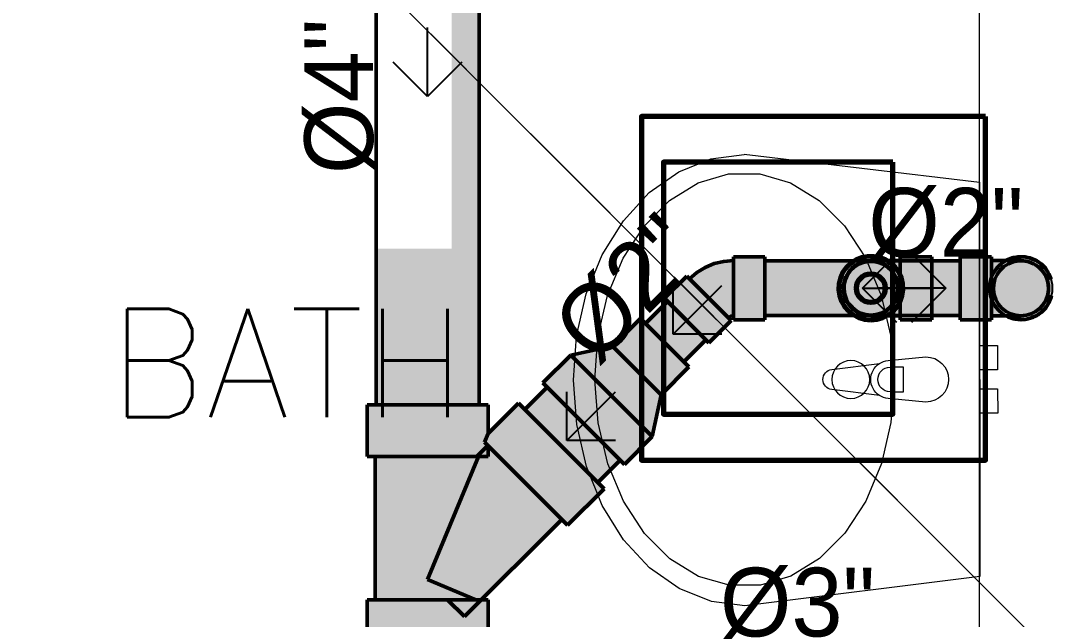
# Model space of a CAD drawing. Header units: metres. Extents: x -232 to 581, y 30 to 789.
# Drawn here: x 213.125 to 214.266, y 385.95 to 386.613 of the extents above; entities that cross this region are included whole.
import ezdxf

# ---------------------------------------------------------------- set-up
doc = ezdxf.new("R2010")
doc.units = ezdxf.units.M
doc.linetypes.add('HIDDEN2', pattern=[0.1875, 0.125, -0.0625])
for name, color, linetype, lineweight in [('A-WALL', 250, 'Continuous', 20), ('baños', 140, 'Continuous', 0), ('P-Fixt-Lav', 94, 'Continuous', 70), ('textos', 7, 'Continuous', 0)]:
    doc.layers.add(name, color=color, linetype=linetype, lineweight=lineweight)
doc.layers.add('G-Risr-Std-Nplt', color=7, linetype='Continuous', lineweight=18, plot=False)
doc.layers.add('M-SY-PIPE-STANDARD-Drenaje Sanitario', color=7, linetype='Continuous', true_color=0x726558)
doc.layers.add('M-SY-PIPE-STANDARD-Drenaje Ventilacion', color=254, linetype='Continuous')
doc.layers.add('Techos 1', color=7, linetype='HIDDEN2', lineweight=9, true_color=0x42391a)
doc.styles.add('DS-CAST-01', font='GOTHIC.TTF', dxfattribs={"height": 3})
doc.styles.get("Standard").update_dxf_attribs({"font": 'arial.ttf'})

# ---------------------------------------------------------------- blocks, each defined once
blk = doc.blocks.new('20.03.2026 LN 09 SEGUNDO NIVEL ARQ')
at = {"layer": 'Techos 1', "color": 5, "linetype": 'ByBlock'}
blk.add_line((68.3959, -55.1987), (71.5459, -58.3486), dxfattribs=at)
at = {"layer": 'baños', "color": 5, "linetype": 'Continuous', "flags": 8}
for tag, p in [('MODELNUMBER', (83.7813, -42.9175, 0)), ('MATERIAL', (83.7813, -42.9176, 0)), ('PRODUCT', (83.7813, -42.9176, 0)), ('TRADENAME', (83.7813, -42.9176, 0)), ('MODELNUMBER', (84.956, -42.9175, 0)), ('TRADENAME', (84.956, -42.9176, 0)), ('MATERIAL', (84.956, -42.9176, 0)), ('PRODUCT', (84.956, -42.9176, 0))]:
    blk.add_attdef(tag, p, '', height=0.0000254, rotation=180.0001, dxfattribs=at)
at = {"layer": 'baños', "color": 5, "linetype": 'Continuous'}
for tag, p, rotation in [('TRADENAME', (85.8912, -56.9933), 180.0001), ('MODELNUMBER', (85.8912, -56.9934), 180.0001), ('MATERIAL', (85.8914, -56.9932), 180.0001), ('PRODUCT', (85.8914, -56.9933), 180.0001), ('MODELNUMBER', (86.6008, -56.9934), 179.9999), ('MATERIAL', (86.6008, -56.9932), 179.9999), ('PRODUCT', (86.6008, -56.9933), 179.9999), ('TRADENAME', (86.6008, -56.9933), 179.9999)]:
    blk.add_attdef(tag, p, '', height=0.0000254, rotation=rotation, dxfattribs=at)
blk = doc.blocks.new('Basin 22')
at = {"layer": 'baños'}
for p, q in [((-10.5, 20), (-37.5, 20)), ((-37.5, 20), (-37.5, 0)), ((-10.5, 0), (-10.5, 20)), ((37.5, 20), (10.5, 20)), ((10.5, 20), (10.5, 0)), ((37.5, 0), (37.5, 20)), ((-218.5, 0), (-250.6, -260.4)), ((218.5, 0), (-218.5, 0)), ((-37.5, 0), (-10.5, 0)), ((10.5, 0), (37.5, 0)), ((250, -260.4), (218.5, 0)), ((-218.4, -0.4), (-218.5, -0.4)), ((-218.4, -0.4), (-218.5, -0.4)), ((218.5, -0.4), (218.4, -0.4)), ((218.5, -0.4), (218.4, -0.4)), ((-25, -59.4), (-21, -101.4)), ((21, -101.4), (25, -59.4)), ((-13.6, -99.2), (-13.6, -84.3)), ((-13.6, -84.3), (13.6, -84.3)), ((13.6, -84.3), (13.6, -99.2)), ((-47.6, -98.2), (-93.2, -108.9)), ((0, -94.6), (-47.6, -98.2)), ((47.6, -98.2), (0, -94.6)), ((93.2, -108.9), (47.6, -98.2)), ((-93.2, -108.9), (-134.7, -126.2)), ((-17.7, -110.9), (-11.1, -163.8)), ((11.1, -163.8), (17.7, -110.9)), ((134.7, -126.2), (93.2, -108.9)), ((-134.7, -126.2), (-170.3, -149.4)), ((170.3, -149.4), (134.7, -126.2)), ((-170.3, -149.4), (-198.5, -177.5)), ((198.5, -177.5), (170.3, -149.4)), ((-198.5, -177.5), (-218, -209.2)), ((218, -209.2), (198.5, -177.5)), ((-218, -209.2), (-227.9, -243.1)), ((227.9, -243.1), (218, -209.2)), ((-227.9, -243.1), (-227.9, -277.8)), ((227.9, -277.8), (227.9, -243.1)), ((-250.6, -260.4), (-245.8, -297.4)), ((244.6, -297.4), (249.4, -260.4)), ((-227.9, -277.8), (-218, -311.7)), ((218, -311.7), (227.9, -277.8)), ((-245.8, -297.4), (-231.6, -333)), ((230.4, -333), (244.6, -297.4)), ((-218, -311.7), (-198.5, -343.4)), ((198.5, -343.4), (218, -311.7)), ((-231.6, -333), (-208.5, -365.7)), ((207.3, -365.7), (230.4, -333)), ((-198.5, -343.4), (-170.3, -371.4)), ((170.3, -371.4), (198.5, -343.4)), ((-208.5, -365.7), (-177.4, -394.5)), ((-170.3, -371.4), (-134.7, -394.6)), ((134.7, -394.6), (170.3, -371.4)), ((176.2, -394.5), (207.3, -365.7)), ((-177.4, -394.5), (-139.5, -418.1)), ((-134.7, -394.6), (-93.2, -412)), ((93.2, -412), (134.7, -394.6)), ((138.3, -418.1), (176.2, -394.5)), ((-139.5, -418.1), (-96.3, -435.6)), ((-93.2, -412), (-47.6, -422.7)), ((47.6, -422.7), (93.2, -412)), ((95.1, -435.6), (138.3, -418.1)), ((-47.6, -422.7), (0, -426.3)), ((0, -426.3), (47.6, -422.7)), ((-96.3, -435.6), (-49.4, -446.4)), ((48.2, -446.4), (95.1, -435.6)), ((-49.4, -446.4), (-0.6, -450)), ((-0.6, -450), (48.2, -446.4))]:
    blk.add_line(p, q, dxfattribs=at)
blk.add_circle((0, -142.6), 21, dxfattribs=at)
for centre, radius, start, end in [((0, -59.4), 25, 0, 180), ((0, -99.5), 21.1, 185.1696, 212.771), ((0, -99.2), 13.6, 180, 0), ((0, -99.5), 21.1, 327.229, 354.8304), ((0, -99.5), 21.1, 212.771, 327.229), ((0, -162.4), 11.2, 187.1389, 352.8611)]:
    blk.add_arc(centre, radius, start, end, dxfattribs=at)
blk = doc.blocks.new('20.03.2026 LN 09 PRIMER NIVEL ARQ')
at = {"layer": 'A-WALL', "color": 1}
blk.add_line((-8.911, -59.0232), (-8.911, -56.3632), dxfattribs=at)
at = {"layer": 'Techos 1', "color": 1}
blk.add_line((-11.636, -55.1932), (-8.486, -58.3432), dxfattribs=at)
at = {"layer": 'baños', "color": 1, "xscale": -0.001000000000057999, "yscale": 0.001000000000057999, "rotation": 270.0521775938394}
blk.add_blockref('Basin 22', (-8.911, -57.6932), dxfattribs=at)
at = {"layer": 'baños', "color": 1, "linetype": 'Continuous'}
for tag, p in [('MODELNUMBER', (-12.0611, -62.0707)), ('MATERIAL', (-12.0611, -62.0709)), ('PRODUCT', (-12.0611, -62.0708)), ('TRADENAME', (-12.0611, -62.0708))]:
    blk.add_attdef(tag, p, '', height=0.0000254, rotation=359.9999, dxfattribs=at)
at = {"layer": 'textos', "color": 1, "insert": (-7.9756, -57.7351), "char_height": 0.15, "width": 3.404877, "attachment_point": 9}
blk.add_mtext('\\pxqc;{\\Fromans|c0;\\H0.8x;BATH}', dxfattribs=at)
blk = doc.blocks.new('_Open90')
at = {"color": 0, "linetype": 'ByBlock', "lineweight": -2}
for p, q in [((-0.5, 0.5), (0, 0)), ((0, 0), (-1, 0)), ((0, 0), (-0.5, -0.5))]:
    blk.add_line(p, q, dxfattribs=at)
blk = doc.blocks.new('Aecb_Duct_Rnd_2Line_Open')
at = {"layer": 'G-Risr-Std-Nplt', "color": 0, "linetype": 'ByBlock', "lineweight": -2}
blk.add_circle((0, 0), 1, dxfattribs=at)
blk = doc.blocks.new('DR 20.03.26 LN09')
at = {"layer": 'M-SY-PIPE-STANDARD-Drenaje Sanitario', "linetype": 'Continuous', "lineweight": 50}
for points in [[(-14732, -2846.074), (-14729.75, -2846.074), (-14727.5, -2846.074), (-14727.5, -2819.144), (-14729.75, -2819.144), (-14732, -2819.144), (-14732, -2825.958), (-14728.701, -2825.958), (-14728.701, -2839.26), (-14732, -2839.26)], [(-14718.444, -2840.449), (-14719.416, -2841.421), (-14717.472, -2843.365), (-14716.5, -2842.393), (-14716.621, -2842.272), (-14716.585, -2842.24), (-14716.544, -2842.215), (-14716.499, -2842.197), (-14716.453, -2842.186), (-14716.405, -2842.182), (-14716.405, -2842.354), (-14715.03, -2842.354), (-14715.03, -2839.604), (-14716.405, -2839.604), (-14716.405, -2839.776), (-14716.829, -2839.809), (-14717.243, -2839.908), (-14717.636, -2840.071), (-14717.999, -2840.294), (-14718.323, -2840.57)], [(-14715.03, -2840.979), (-14715.03, -2842.166), (-14706.516, -2842.166), (-14706.516, -2840.979), (-14706.516, -2839.791), (-14715.03, -2839.791)], [(-14711.817, -2840.777), (-14711.83, -2841.047), (-14711.792, -2841.314), (-14711.703, -2841.57), (-14711.568, -2841.804), (-14711.391, -2842.008), (-14711.179, -2842.175), (-14710.938, -2842.299), (-14710.679, -2842.375), (-14710.41, -2842.401), (-14710.141, -2842.375), (-14709.881, -2842.299), (-14709.641, -2842.175), (-14709.429, -2842.008), (-14709.252, -2841.804), (-14709.116, -2841.57), (-14709.028, -2841.314), (-14708.989, -2841.047), (-14709.002, -2840.777), (-14709.066, -2840.514), (-14709.178, -2840.268), (-14709.335, -2840.048), (-14709.531, -2839.861), (-14709.758, -2839.715), (-14710.009, -2839.615), (-14710.275, -2839.563), (-14710.545, -2839.563), (-14710.81, -2839.615), (-14711.061, -2839.715), (-14711.289, -2839.861), (-14711.484, -2840.048), (-14711.641, -2840.268), (-14711.753, -2840.514)], [(-14709.736, -2842.173), (-14709.744, -2842.182), (-14709.128, -2842.182), (-14709.128, -2842.354), (-14707.753, -2842.354), (-14707.753, -2839.604), (-14709.128, -2839.604), (-14709.128, -2839.776), (-14709.744, -2839.776), (-14709.734, -2839.787), (-14709.899, -2839.702), (-14710.15, -2839.629), (-14710.41, -2839.604), (-14710.67, -2839.629), (-14710.921, -2839.702), (-14711.153, -2839.822), (-14711.359, -2839.984), (-14711.53, -2840.181), (-14711.661, -2840.408), (-14711.746, -2840.655), (-14711.783, -2840.913), (-14711.771, -2841.175), (-14711.709, -2841.429), (-14711.601, -2841.666), (-14711.449, -2841.879), (-14711.26, -2842.06), (-14711.04, -2842.201), (-14710.797, -2842.298), (-14710.54, -2842.348), (-14710.279, -2842.348), (-14710.022, -2842.298), (-14709.78, -2842.201)], [(-14711.564, -2840.699), (-14711.596, -2840.922), (-14711.585, -2841.148), (-14711.532, -2841.367), (-14711.438, -2841.573), (-14711.307, -2841.757), (-14711.144, -2841.912), (-14710.954, -2842.034), (-14710.744, -2842.118), (-14710.523, -2842.161), (-14710.297, -2842.161), (-14710.075, -2842.118), (-14709.866, -2842.034), (-14709.676, -2841.912), (-14709.512, -2841.757), (-14709.381, -2841.573), (-14709.288, -2841.367), (-14709.234, -2841.148), (-14709.224, -2840.922), (-14709.256, -2840.699), (-14709.33, -2840.486), (-14709.442, -2840.29), (-14709.59, -2840.119), (-14709.768, -2839.98), (-14709.968, -2839.876), (-14710.185, -2839.813), (-14710.41, -2839.791), (-14710.635, -2839.813), (-14710.851, -2839.876), (-14711.052, -2839.98), (-14711.229, -2840.119), (-14711.377, -2840.29), (-14711.49, -2840.486)], [(-14707.753, -2840.979), (-14707.753, -2842.166), (-14706.516, -2842.166), (-14706.516, -2840.979), (-14706.516, -2839.791), (-14707.753, -2839.791)], [(-14706.516, -2839.604), (-14706.516, -2842.354), (-14705.141, -2842.354), (-14705.141, -2842.182), (-14704.525, -2842.182), (-14704.535, -2842.171), (-14704.371, -2842.255), (-14704.12, -2842.329), (-14703.86, -2842.354), (-14703.599, -2842.329), (-14703.349, -2842.255), (-14703.116, -2842.136), (-14702.911, -2841.974), (-14702.74, -2841.776), (-14702.609, -2841.55), (-14702.523, -2841.303), (-14702.486, -2841.044), (-14702.499, -2840.783), (-14702.56, -2840.529), (-14702.669, -2840.291), (-14702.821, -2840.078), (-14703.01, -2839.898), (-14703.23, -2839.757), (-14703.472, -2839.66), (-14703.729, -2839.61), (-14703.99, -2839.61), (-14704.247, -2839.66), (-14704.49, -2839.757), (-14704.533, -2839.785), (-14704.525, -2839.776), (-14705.141, -2839.776), (-14705.141, -2839.604)], [(-14706.516, -2839.604), (-14706.516, -2842.354), (-14705.141, -2842.354), (-14705.141, -2842.182), (-14703.86, -2842.182), (-14703.639, -2842.162), (-14703.425, -2842.101), (-14703.226, -2842.002), (-14703.049, -2841.868), (-14702.9, -2841.704), (-14702.783, -2841.515), (-14702.702, -2841.308), (-14702.662, -2841.09), (-14702.662, -2840.868), (-14702.702, -2840.65), (-14702.783, -2840.443), (-14702.9, -2840.254), (-14703.049, -2840.09), (-14703.226, -2839.956), (-14703.425, -2839.857), (-14703.639, -2839.796), (-14703.86, -2839.776), (-14704.525, -2839.776), (-14705.141, -2839.776), (-14705.141, -2839.604)], [(-14705.035, -2840.81), (-14705.046, -2841.035), (-14705.014, -2841.259), (-14704.94, -2841.472), (-14704.827, -2841.668), (-14704.679, -2841.838), (-14704.502, -2841.978), (-14704.301, -2842.081), (-14704.084, -2842.145), (-14703.86, -2842.166), (-14703.635, -2842.145), (-14703.418, -2842.081), (-14703.218, -2841.978), (-14703.04, -2841.838), (-14702.892, -2841.668), (-14702.779, -2841.472), (-14702.706, -2841.259), (-14702.674, -2841.035), (-14702.684, -2840.81), (-14702.737, -2840.59), (-14702.831, -2840.385), (-14702.962, -2840.201), (-14703.126, -2840.045), (-14703.316, -2839.923), (-14703.525, -2839.839), (-14703.747, -2839.797), (-14703.973, -2839.797), (-14704.194, -2839.839), (-14704.404, -2839.923), (-14704.594, -2840.045), (-14704.757, -2840.201), (-14704.888, -2840.385), (-14704.982, -2840.59)], [(-14719.284, -2841.553), (-14720.246, -2842.516), (-14719.407, -2843.356), (-14718.567, -2844.195), (-14717.605, -2843.233), (-14718.444, -2842.393)], [(-14723.506, -2843.897), (-14724.721, -2845.112), (-14722.942, -2846.891), (-14721.163, -2848.67), (-14719.948, -2847.455), (-14719.561, -2845.632), (-14718.346, -2844.416), (-14719.407, -2843.356), (-14720.467, -2842.295), (-14721.683, -2843.51)], [(-14724.533, -2845.3), (-14725.508, -2846.275), (-14723.917, -2847.866), (-14722.326, -2849.457), (-14721.351, -2848.482), (-14722.942, -2846.891)], [(-14732.391, -2854.574), (-14732.391, -2856.824), (-14729.75, -2856.824), (-14727.11, -2856.824), (-14727.11, -2854.574), (-14727.399, -2854.574), (-14723.895, -2851.07), (-14723.641, -2851.324), (-14722.05, -2849.733), (-14725.784, -2845.998), (-14727.11, -2847.324), (-14727.11, -2846.074), (-14729.75, -2846.074), (-14732.391, -2846.074), (-14732.391, -2848.324), (-14732.032, -2848.324), (-14732.032, -2854.574)]]:
    blk.add_hatch(color=251, dxfattribs=at).paths.add_polyline_path(points, flags=0)
at = {"layer": 'M-SY-PIPE-STANDARD-Drenaje Sanitario', "color": 251, "linetype": 'Continuous', "lineweight": 50}
for points in [[(-14732, -2819.144), (-14732, -2846.074)], [(-14727.5, -2846.074), (-14727.5, -2819.144)], [(-14716.405, -2839.776), (-14716.829, -2839.809), (-14717.243, -2839.908), (-14717.636, -2840.071), (-14717.999, -2840.294), (-14718.323, -2840.57)], [(-14716.405, -2842.354), (-14716.405, -2839.604)], [(-14715.03, -2839.604), (-14716.405, -2839.604)], [(-14716.405, -2842.182), (-14716.405, -2839.776)], [(-14715.03, -2839.604), (-14715.03, -2842.354)], [(-14706.516, -2839.791), (-14715.03, -2839.791)], [(-14715.03, -2839.791), (-14715.03, -2842.166)], [(-14710.41, -2842.401), (-14710.141, -2842.375), (-14709.881, -2842.299), (-14709.641, -2842.175), (-14709.429, -2842.008), (-14709.252, -2841.804), (-14709.116, -2841.57), (-14709.028, -2841.314), (-14708.989, -2841.047), (-14709.002, -2840.777), (-14709.066, -2840.514), (-14709.178, -2840.268), (-14709.335, -2840.048), (-14709.531, -2839.861), (-14709.758, -2839.715), (-14710.009, -2839.615), (-14710.275, -2839.563), (-14710.545, -2839.563), (-14710.81, -2839.615), (-14711.061, -2839.715), (-14711.289, -2839.861), (-14711.484, -2840.048), (-14711.641, -2840.268), (-14711.753, -2840.514), (-14711.817, -2840.777), (-14711.83, -2841.047), (-14711.792, -2841.314), (-14711.703, -2841.57), (-14711.568, -2841.804), (-14711.391, -2842.008), (-14711.179, -2842.175), (-14710.938, -2842.299), (-14710.679, -2842.375), (-14710.41, -2842.401)], [(-14710.41, -2842.401), (-14710.679, -2842.375), (-14710.938, -2842.299), (-14711.179, -2842.175), (-14711.391, -2842.008), (-14711.568, -2841.804), (-14711.703, -2841.57), (-14711.792, -2841.314), (-14711.83, -2841.047), (-14711.817, -2840.777), (-14711.753, -2840.514), (-14711.641, -2840.268), (-14711.484, -2840.048), (-14711.289, -2839.861), (-14711.061, -2839.715), (-14710.81, -2839.615), (-14710.545, -2839.563), (-14710.275, -2839.563), (-14710.009, -2839.615), (-14709.758, -2839.715), (-14709.531, -2839.861), (-14709.335, -2840.048), (-14709.178, -2840.268), (-14709.066, -2840.514), (-14709.002, -2840.777), (-14708.989, -2841.047), (-14709.028, -2841.314), (-14709.116, -2841.57), (-14709.252, -2841.804), (-14709.429, -2842.008), (-14709.641, -2842.175), (-14709.881, -2842.299), (-14710.141, -2842.375), (-14710.41, -2842.401)], [(-14710.41, -2839.604), (-14710.15, -2839.629), (-14709.899, -2839.702), (-14709.666, -2839.822), (-14709.461, -2839.984), (-14709.29, -2840.181), (-14709.159, -2840.408), (-14709.074, -2840.655), (-14709.036, -2840.913), (-14709.049, -2841.175), (-14709.11, -2841.429), (-14709.219, -2841.666), (-14709.371, -2841.879), (-14709.56, -2842.06), (-14709.78, -2842.201), (-14710.022, -2842.298), (-14710.279, -2842.348), (-14710.54, -2842.348), (-14710.797, -2842.298), (-14711.04, -2842.201), (-14711.26, -2842.06), (-14711.449, -2841.879), (-14711.601, -2841.666), (-14711.709, -2841.429), (-14711.771, -2841.175), (-14711.783, -2840.913), (-14711.746, -2840.655), (-14711.661, -2840.408), (-14711.53, -2840.181), (-14711.359, -2839.984), (-14711.153, -2839.822), (-14710.921, -2839.702), (-14710.67, -2839.629), (-14710.41, -2839.604)], [(-14710.41, -2839.776), (-14710.182, -2839.797), (-14709.963, -2839.862), (-14709.759, -2839.967), (-14709.58, -2840.108), (-14709.43, -2840.281), (-14709.315, -2840.479), (-14709.241, -2840.695), (-14709.208, -2840.922), (-14709.219, -2841.15), (-14709.273, -2841.372), (-14709.368, -2841.58), (-14709.501, -2841.767), (-14709.666, -2841.925), (-14709.858, -2842.048), (-14710.071, -2842.133), (-14710.295, -2842.177), (-14710.524, -2842.177), (-14710.749, -2842.133), (-14710.961, -2842.048), (-14711.154, -2841.925), (-14711.319, -2841.767), (-14711.452, -2841.58), (-14711.547, -2841.372), (-14711.601, -2841.15), (-14711.612, -2840.922), (-14711.579, -2840.695), (-14711.504, -2840.479), (-14711.39, -2840.281), (-14711.24, -2840.108), (-14711.06, -2839.967), (-14710.857, -2839.862), (-14710.637, -2839.797), (-14710.41, -2839.776)], [(-14710.41, -2842.151), (-14710.632, -2842.13), (-14710.845, -2842.067), (-14711.043, -2841.965), (-14711.218, -2841.827), (-14711.364, -2841.659), (-14711.476, -2841.466), (-14711.549, -2841.255), (-14711.58, -2841.035), (-14711.57, -2840.812), (-14711.517, -2840.596), (-14711.425, -2840.393), (-14711.295, -2840.211), (-14711.134, -2840.058), (-14710.947, -2839.937), (-14710.74, -2839.854), (-14710.521, -2839.812), (-14710.298, -2839.812), (-14710.08, -2839.854), (-14709.873, -2839.937), (-14709.685, -2840.058), (-14709.524, -2840.211), (-14709.395, -2840.393), (-14709.302, -2840.596), (-14709.25, -2840.812), (-14709.239, -2841.035), (-14709.271, -2841.255), (-14709.344, -2841.466), (-14709.455, -2841.659), (-14709.601, -2841.827), (-14709.776, -2841.965), (-14709.974, -2842.067), (-14710.188, -2842.13), (-14710.41, -2842.151)], [(-14710.41, -2842.151), (-14710.632, -2842.13), (-14710.845, -2842.067), (-14711.043, -2841.965), (-14711.218, -2841.827), (-14711.364, -2841.659), (-14711.476, -2841.466), (-14711.549, -2841.255), (-14711.58, -2841.035), (-14711.57, -2840.812), (-14711.517, -2840.596), (-14711.425, -2840.393), (-14711.295, -2840.211), (-14711.134, -2840.058), (-14710.947, -2839.937), (-14710.74, -2839.854), (-14710.521, -2839.812), (-14710.298, -2839.812), (-14710.08, -2839.854), (-14709.873, -2839.937), (-14709.685, -2840.058), (-14709.524, -2840.211), (-14709.395, -2840.393), (-14709.302, -2840.596), (-14709.25, -2840.812), (-14709.239, -2841.035), (-14709.271, -2841.255), (-14709.344, -2841.466), (-14709.455, -2841.659), (-14709.601, -2841.827), (-14709.776, -2841.965), (-14709.974, -2842.067), (-14710.188, -2842.13), (-14710.41, -2842.151)], [(-14709.128, -2839.776), (-14710.41, -2839.776)], [(-14709.128, -2840.48), (-14709.128, -2839.604)], [(-14709.128, -2839.604), (-14707.753, -2839.604)], [(-14709.128, -2839.776), (-14709.128, -2842.182)], [(-14707.753, -2839.604), (-14707.753, -2842.354)], [(-14706.516, -2839.791), (-14707.753, -2839.791)], [(-14707.753, -2839.791), (-14707.753, -2842.166)], [(-14706.516, -2842.354), (-14706.516, -2839.604)], [(-14705.141, -2839.604), (-14706.516, -2839.604)], [(-14706.516, -2842.354), (-14706.516, -2839.604)], [(-14706.516, -2839.604), (-14705.141, -2839.604)], [(-14706.516, -2842.166), (-14706.516, -2839.791)], [(-14706.516, -2842.166), (-14706.516, -2839.791)], [(-14703.86, -2842.354), (-14704.12, -2842.329), (-14704.371, -2842.255), (-14704.603, -2842.136), (-14704.809, -2841.974), (-14704.98, -2841.776), (-14705.11, -2841.55), (-14705.196, -2841.303), (-14705.233, -2841.044), (-14705.221, -2840.783), (-14705.159, -2840.529), (-14705.05, -2840.291), (-14704.899, -2840.078), (-14704.71, -2839.898), (-14704.49, -2839.757), (-14704.247, -2839.66), (-14703.99, -2839.61), (-14703.729, -2839.61), (-14703.472, -2839.66), (-14703.23, -2839.757), (-14703.01, -2839.898), (-14702.821, -2840.078), (-14702.669, -2840.291), (-14702.56, -2840.529)], [(-14702.523, -2841.303), (-14702.609, -2841.55), (-14702.74, -2841.776), (-14702.911, -2841.974), (-14703.116, -2842.136), (-14703.349, -2842.255), (-14703.599, -2842.329), (-14703.86, -2842.354)], [(-14705.141, -2839.604), (-14705.141, -2840.48)], [(-14705.141, -2839.604), (-14705.141, -2842.354)], [(-14705.141, -2840.48), (-14705.023, -2840.246), (-14704.863, -2840.038), (-14704.666, -2839.865), (-14704.439, -2839.732), (-14704.192, -2839.645), (-14703.933, -2839.606), (-14703.671, -2839.617), (-14703.416, -2839.678), (-14703.176, -2839.786), (-14702.962, -2839.937), (-14702.781, -2840.126), (-14702.639, -2840.347), (-14702.541, -2840.59)], [(-14702.541, -2841.368), (-14702.639, -2841.611), (-14702.781, -2841.831), (-14702.962, -2842.021), (-14703.176, -2842.172), (-14703.416, -2842.28), (-14703.671, -2842.341), (-14703.933, -2842.352), (-14704.192, -2842.313), (-14704.439, -2842.226), (-14704.666, -2842.093), (-14704.863, -2841.92), (-14705.023, -2841.712), (-14705.141, -2841.478)], [(-14705.141, -2842.182), (-14705.141, -2839.776)], [(-14703.86, -2839.776), (-14705.141, -2839.776)], [(-14705.141, -2842.182), (-14705.141, -2839.776)], [(-14703.86, -2839.776), (-14705.141, -2839.776)], [(-14703.86, -2842.182), (-14704.087, -2842.16), (-14704.307, -2842.096), (-14704.51, -2841.991), (-14704.69, -2841.85), (-14704.84, -2841.677), (-14704.954, -2841.479), (-14705.029, -2841.263), (-14705.061, -2841.036), (-14705.051, -2840.808), (-14704.997, -2840.585), (-14704.902, -2840.377), (-14704.769, -2840.191), (-14704.603, -2840.033), (-14704.411, -2839.909), (-14704.199, -2839.824), (-14703.974, -2839.781), (-14703.745, -2839.781), (-14703.521, -2839.824), (-14703.308, -2839.909), (-14703.116, -2840.033), (-14702.95, -2840.191), (-14702.818, -2840.377), (-14702.723, -2840.585), (-14702.669, -2840.808), (-14702.658, -2841.036), (-14702.69, -2841.263), (-14702.765, -2841.479), (-14702.88, -2841.677), (-14703.029, -2841.85), (-14703.209, -2841.991), (-14703.413, -2842.096), (-14703.632, -2842.16), (-14703.86, -2842.182)], [(-14703.86, -2842.182), (-14703.639, -2842.162), (-14703.425, -2842.101), (-14703.226, -2842.002), (-14703.049, -2841.868), (-14702.9, -2841.704), (-14702.783, -2841.515), (-14702.702, -2841.308), (-14702.662, -2841.09), (-14702.662, -2840.868), (-14702.702, -2840.65), (-14702.783, -2840.443), (-14702.9, -2840.254), (-14703.049, -2840.09), (-14703.226, -2839.956), (-14703.425, -2839.857), (-14703.639, -2839.796), (-14703.86, -2839.776)], [(-14718.444, -2840.449), (-14719.416, -2841.421)], [(-14718.444, -2840.449), (-14716.5, -2842.393)], [(-14718.323, -2840.57), (-14716.621, -2842.272)], [(-14719.284, -2841.553), (-14720.246, -2842.516)], [(-14717.472, -2843.365), (-14719.416, -2841.421)], [(-14717.605, -2843.233), (-14719.284, -2841.553)], [(-14709.128, -2842.354), (-14709.128, -2841.478)], [(-14705.141, -2841.478), (-14705.141, -2842.354)], [(-14716.621, -2842.272), (-14716.575, -2842.234), (-14716.522, -2842.205), (-14716.465, -2842.188), (-14716.405, -2842.182)], [(-14715.03, -2842.166), (-14706.516, -2842.166)], [(-14710.41, -2842.182), (-14709.128, -2842.182)], [(-14707.753, -2842.166), (-14706.516, -2842.166)], [(-14705.141, -2842.182), (-14703.86, -2842.182)], [(-14705.141, -2842.182), (-14703.86, -2842.182)], [(-14721.683, -2843.51), (-14720.467, -2842.295)], [(-14720.467, -2842.295), (-14719.407, -2843.356)], [(-14720.246, -2842.516), (-14718.567, -2844.195)], [(-14716.5, -2842.393), (-14717.472, -2843.365)], [(-14715.03, -2842.354), (-14716.405, -2842.354)], [(-14709.128, -2842.354), (-14707.753, -2842.354)], [(-14705.141, -2842.354), (-14706.516, -2842.354)], [(-14706.516, -2842.354), (-14705.141, -2842.354)], [(-14721.683, -2843.51), (-14723.506, -2843.897)], [(-14719.561, -2845.632), (-14721.683, -2843.51)], [(-14720.622, -2844.571), (-14721.683, -2843.51)], [(-14719.407, -2843.356), (-14718.346, -2844.416)], [(-14718.567, -2844.195), (-14717.605, -2843.233)], [(-14724.721, -2845.112), (-14723.506, -2843.897)], [(-14723.506, -2843.897), (-14719.948, -2847.455)], [(-14723.506, -2843.897), (-14721.727, -2845.676)], [(-14719.561, -2845.632), (-14718.346, -2844.416)], [(-14719.561, -2845.632), (-14720.622, -2844.571)], [(-14724.533, -2845.3), (-14725.508, -2846.275)], [(-14722.942, -2846.891), (-14724.721, -2845.112)], [(-14721.351, -2848.482), (-14724.533, -2845.3)], [(-14721.727, -2845.676), (-14719.948, -2847.455)], [(-14719.948, -2847.455), (-14719.561, -2845.632)], [(-14732.391, -2846.074), (-14729.75, -2846.074)], [(-14732.391, -2848.324), (-14732.391, -2846.074)], [(-14732, -2846.074), (-14727.5, -2846.074)], [(-14729.75, -2846.074), (-14727.11, -2846.074)], [(-14727.11, -2847.324), (-14725.784, -2845.998)], [(-14727.11, -2847.324), (-14727.11, -2846.074)], [(-14725.784, -2845.998), (-14722.05, -2849.733)], [(-14725.508, -2846.275), (-14722.326, -2849.457)], [(-14721.163, -2848.67), (-14722.942, -2846.891)], [(-14727.265, -2847.699), (-14727.11, -2847.324)], [(-14721.163, -2848.67), (-14719.948, -2847.455)], [(-14727.121, -2847.844), (-14727.602, -2848.324)], [(-14723.641, -2851.324), (-14727.265, -2847.699)], [(-14723.895, -2851.07), (-14727.121, -2847.844)], [(-14727.11, -2848.324), (-14727.11, -2847.855)], [(-14729.75, -2848.324), (-14732.391, -2848.324)], [(-14732.032, -2854.574), (-14732.032, -2848.324)], [(-14732.032, -2848.324), (-14727.602, -2848.324)], [(-14727.524, -2848.324), (-14729.75, -2853.699)], [(-14727.11, -2848.324), (-14729.75, -2848.324)], [(-14727.602, -2848.324), (-14727.602, -2848.324), (-14727.524, -2848.324)], [(-14727.602, -2848.324), (-14727.524, -2848.324)], [(-14722.326, -2849.457), (-14721.351, -2848.482)], [(-14723.641, -2851.324), (-14722.05, -2849.733)], [(-14728.137, -2855.312), (-14723.895, -2851.07)], [(-14729.75, -2853.699), (-14727.638, -2854.574)], [(-14732.391, -2854.574), (-14729.75, -2854.574)], [(-14732.391, -2856.824), (-14732.391, -2854.574)], [(-14732.032, -2854.574), (-14728.875, -2854.574)], [(-14729.75, -2854.574), (-14727.11, -2854.574)], [(-14727.638, -2854.574), (-14728.875, -2854.574)], [(-14728.875, -2854.574), (-14728.137, -2855.312)], [(-14727.11, -2856.824), (-14727.11, -2854.574)]]:
    blk.add_lwpolyline(points, dxfattribs=at)
at = {"layer": 'P-Fixt-Lav', "color": 94, "linetype": 'Continuous', "lineweight": 70}
for points in [[(-14705.41, -2833.479), (-14720.41, -2833.479), (-14720.41, -2848.479), (-14705.41, -2848.479)], [(-14709.451, -2835.479), (-14719.451, -2835.479), (-14719.451, -2846.479), (-14709.451, -2846.479)]]:
    blk.add_lwpolyline(points, close=True, dxfattribs=at)
blk.add_circle((-14710.41, -2840.979), 0.625, dxfattribs=at)
at = {"layer": 'M-SY-PIPE-STANDARD-Drenaje Sanitario', "color": 251, "linetype": 'Continuous', "lineweight": -3, "ltscale": 0.5, "extrusion": (2.22045e-16, 1.54074e-33, -1), "xscale": 1.1719, "yscale": 1.1719, "zscale": -1.1719, "rotation": 180}
blk.add_blockref('Aecb_Duct_Rnd_2Line_Open', (14710.41, -2840.979), dxfattribs=at)
at = {"layer": 'M-SY-PIPE-STANDARD-Drenaje Sanitario', "color": 251, "linetype": 'Continuous', "lineweight": -3, "ltscale": 0.5, "extrusion": (3.31318e-15, 0, -1), "xscale": 1.375, "yscale": 1.375, "zscale": -1.375, "rotation": 180}
blk.add_blockref('Aecb_Duct_Rnd_2Line_Open', (14703.86, -2840.979), dxfattribs=at)
at = {"layer": 'M-SY-PIPE-STANDARD-Drenaje Ventilacion', "color": 254, "linetype": 'Continuous', "lineweight": -3}
for p, xscale, yscale, zscale, rotation in [((-14729.75, -2832.609), 3, 3, 3, 270), ((-14710.773, -2840.979), 3, 3, 3, 180), ((-14719.035, -2842.984), 3.000000000000001, 3.000000000000001, 3.000000000000001, 225.0000000000221), ((-14723.678, -2847.627), 3, 3, 3, 225.0000000000017)]:
    blk.add_blockref('_Open90', p, dxfattribs=dict(at, xscale=xscale, yscale=yscale, zscale=zscale, rotation=rotation))
at = {"layer": 'M-SY-PIPE-STANDARD-Drenaje Ventilacion', "color": 254, "linetype": 'Continuous', "lineweight": -3, "xscale": 3, "yscale": 3, "zscale": 3}
blk.add_blockref('_Open90', (-14707.135, -2840.979), dxfattribs=at)
at = {"layer": 'M-SY-PIPE-STANDARD-Drenaje Ventilacion', "color": 254, "linetype": 'Continuous', "lineweight": -3, "char_height": 3, "attachment_point": 5, "style": 'DS-CAST-01'}
for s, insert, rotation in [('%%C4"', (-14733.57, -2832.609), 90), ('%%C2"', (-14721.029, -2840.99), 45)]:
    blk.add_mtext(s, dxfattribs=dict(at, insert=insert, rotation=rotation))
for s, insert in [('%%C2"', (-14707.135, -2838.159)), ('%%C3"', (-14713.608, -2854.735))]:
    blk.add_mtext(s, dxfattribs=dict(at, insert=insert))

msp = doc.modelspace()

# ---------------------------------------------------------------- block references
at = {"color": 1}
for name, p in [('20.03.2026 LN 09 PRIMER NIVEL ARQ', (223.0987, 443.9088)), ('20.03.2026 LN 09 SEGUNDO NIVEL ARQ', (143.0668, 443.9142))]:
    msp.add_blockref(name, p, dxfattribs=at)
at = {"layer": 'M-SY-PIPE-STANDARD-Drenaje Sanitario', "xscale": 0.02539304808409144, "yscale": 0.02539304808409144, "zscale": 0.02539304808409144}
msp.add_blockref('DR 20.03.26 LN09', (587.6094, 458.4578), dxfattribs=at)

doc.saveas('drawing.dxf')
